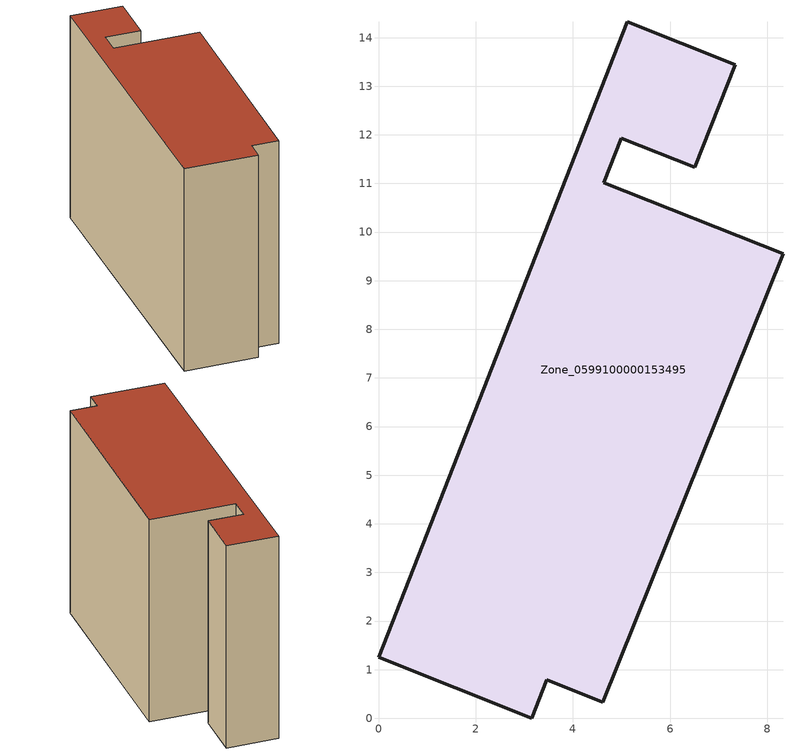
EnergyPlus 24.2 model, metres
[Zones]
Zone_0599100000153495
 floor ground (C_G): 4.99,11.93 4.63,11.02 8.32,9.55 4.61,0.33 3.46,0.79 3.15,0 0,1.26 5.12,14.33 7.34,13.44 6.5,11.33 z5.49
 wall outside (C_F): 4.63,11.02 4.99,11.93 6.5,11.33 7.34,13.44 5.12,14.33 0,1.26 3.15,0 3.46,0.79 4.61,0.33 8.32,9.55 4.63,11.02 z5.49:15.54
 roof outside (C_R): 7.34,13.44 5.12,14.33 0,1.26 3.15,0 3.46,0.79 4.61,0.33 8.32,9.55 4.63,11.02 4.99,11.93 6.5,11.33 z15.54
[BUILDING]
Pand.0599100000153495: North Axis=0; Terrain=City; Loads Convergence Tolerance Value=0.04; Temperature Convergence Tolerance Value=0.4; Solar Distribution=FullExterior; Maximum Number of Warmup Days=25; Minimum Number of Warmup Days=1
[Site:Location]
Rotterdam.The.Hague.AP_ZH_NLD Design_Conditions: Latitude=51.96; Longitude=4.45; Time Zone=1; Elevation=-4.5
[SITE:GROUNDTEMPERATURE:BUILDINGSURFACE]
18, 18, 18, 18, 18, 18, 18, 18, 18, 18, 18, 18
[MATERIAL] Thermal Absorptance=0.9; Solar Absorptance=0.7; Visible Absorptance=0.7
Name | Roughness | Thickness | Conductivity | Density | Specific Heat
G.TI.1975-1991 | MediumSmooth | 0.15 | 0.288461 | 540 | 1210
F.TI.1975-1991 | Rough | 0.3 | 0.230769 | 1920 | 840
R.TI.1975-1991 | MediumRough | 0.2 | 0.153846 | 1500 | 1000
[CONSTRUCTION]
C_G: G.TI.1975-1991
C_F: F.TI.1975-1991
C_R: R.TI.1975-1991
[ZONE]
Zone_0599100000153495: Type=1; Multiplier=1; Ceiling Height=Autocalculate; Volume=Autocalculate; Floor Area=autocalculate; Part of Total Floor Area=Yes
[ZONEINFILTRATION:DESIGNFLOWRATE]
Infil_Zone_0599100000153495: Zone or ZoneList or Space or SpaceList=Zone_0599100000153495; Schedule=AlwaysOn; Design Flow Rate Calculation Method=Flow/Area; Flow Rate per Floor Area=0.003; Constant Term Coefficient=1; Temperature Term Coefficient=0; Velocity Term Coefficient=0; Velocity Squared Term Coefficient=0
[HVACTEMPLATE:ZONE:IDEALLOADSAIRSYSTEM]
Zone_0599100000153495: Maximum Heating Supply Air Temperature=50; Minimum Cooling Supply Air Temperature=13; Maximum Heating Supply Air Humidity Ratio=0.0156; Minimum Cooling Supply Air Humidity Ratio=0.0077; Heating Limit=NoLimit; Cooling Limit=NoLimit; Dehumidification Control Type=ConstantSensibleHeatRatio; Cooling Sensible Heat Ratio=0.7; Dehumidification Setpoint=60; Humidification Control Type=None; Humidification Setpoint=30; Outdoor Air Method=None; Outdoor Air Flow Rate per Person=0.00944; Outdoor Air Flow Rate per Zone Floor Area=0; Outdoor Air Flow Rate per Zone=0; Demand Controlled Ventilation Type=None; Outdoor Air Economizer Type=NoEconomizer; Heat Recovery Type=None; Sensible Heat Recovery Effectiveness=0.7; Latent Heat Recovery Effectiveness=0.65
[ZONECONTROL:THERMOSTAT]
ThermostatControl_Zone_0599100000153495: Zone or ZoneList=Zone_0599100000153495; Control Type Schedule=DualSetpointControlType; Control 1=Thermostat_Zone_0599100000153495; Temperature Difference Between Cutout And Setpoint=0
[THERMOSTATSETPOINT:DUALSETPOINT]
Thermostat_Zone_0599100000153495: Heating Setpoint Temperature Schedule=HeatingSetpoint_Zone_0599100000153495; Cooling Setpoint Temperature Schedule=CoolingSetpoint_Zone_0599100000153495
[SCHEDULE:COMPACT]
HeatingSetpoint_Zone_0599100000153495: Through: 12/31, For: AllDays, Until: 24:00, 21
CoolingSetpoint_Zone_0599100000153495: Through: 12/31, For: AllDays, Until: 24:00, 24
DualSetpointControlType: Through: 12/31, For: AllDays, Until: 24:00, 4
AlwaysOn: Through: 12/31, For: AllDays, Until: 24:00, 1
